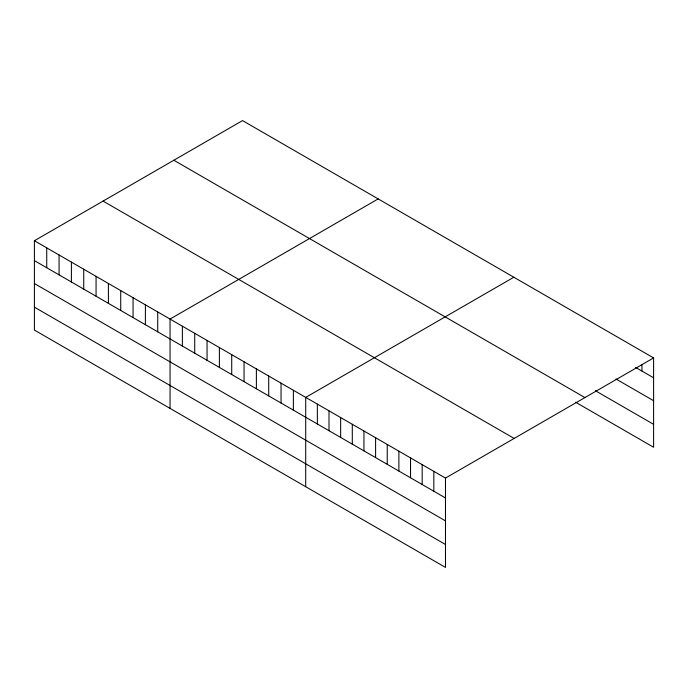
<?xml version="1.0" encoding="UTF-8"?>
<svg xmlns="http://www.w3.org/2000/svg" width="688" height="688" viewBox="0 0 688 688"><rect width="100%" height="100%" fill="white"/><g stroke="black" fill="none" stroke-linecap="round" stroke-linejoin="round"><path stroke-width="1.03" d="M34.4 240.748L445.48 478.083L445.48 567.402L34.4 330.077L34.4 240.748L242.52 120.598L653.6 357.923L653.6 447.252L575.65 402.248M378.176 198.909L170.056 319.069L170.056 408.397M513.833 277.23L305.713 397.389L305.713 486.717M445.48 478.083L653.6 357.923M635.678 367.452L653.6 377.798M615.975 378.993L653.6 400.717M595.361 390.707L653.6 424.333M173.84 160.244L584.92 397.578M103.08 201.102L514.16 438.437M34.4 260.623L445.48 497.957M34.4 283.542L445.48 520.876M34.4 307.158L445.48 544.492M641.956 364.795L641.956 371.073M433.827 471.357L433.827 491.232M422.183 464.641L422.183 484.507M410.538 457.916L410.538 477.782M398.885 451.19L398.885 471.056M387.241 444.465L387.241 464.331M375.596 437.74L375.596 457.606M363.943 431.015L363.943 450.889M352.299 424.29L352.299 444.164M340.655 417.564L340.655 437.439M329.002 410.839L329.002 430.714M317.357 404.114L317.357 423.989M293.38 390.268L293.38 410.143M281.048 383.156L281.048 403.022M268.716 376.035L268.716 395.901M256.383 368.914L256.383 388.78M244.051 361.793L244.051 381.659M231.718 354.673L231.718 374.547M219.386 347.552L219.386 367.426M207.054 340.431L207.054 360.306M194.721 333.31L194.721 353.185M182.389 326.189L182.389 346.064M157.724 311.956L157.724 331.822M145.392 304.836L145.392 324.702M133.059 297.715L133.059 317.581M120.727 290.594L120.727 310.46M108.394 283.473L108.394 303.339M96.062 276.352L96.062 296.227M83.73 269.232L83.73 289.106M71.397 262.111L71.397 281.985M59.065 254.99L59.065 274.865M46.732 247.869L46.732 267.744"/></g></svg>
